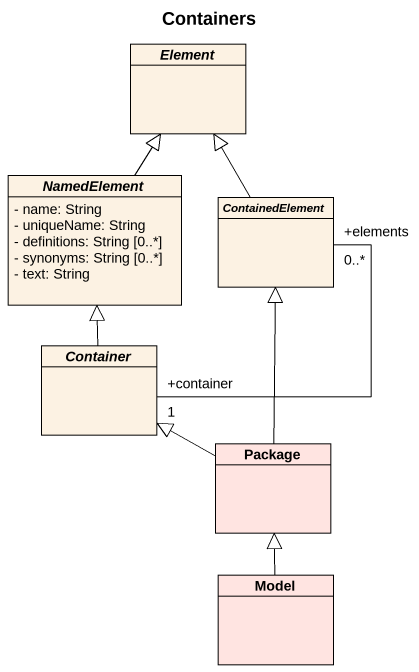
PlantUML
@startuml
title Containers
hide circle
hide empty members
skinparam classAttributeIconSize 0
abstract class Element
abstract class NamedElement {
  - name: String
  - uniqueName: String
  - definitions: String [0..*]
  - synonyms: String [0..*]
  - text: String
}
abstract class ContainedElement
abstract class Container
class "Package" as Package_ #FFE4E1
class Model #FFE4E1
NamedElement -up-|> Element
ContainedElement -up-|> Element
Container -up-|> NamedElement
Container "+container\n1" -up- "+elements\n0..*" ContainedElement
Package_ -up-|> ContainedElement
Package_ -left-|> Container
Model -up-|> Package_
@enduml
